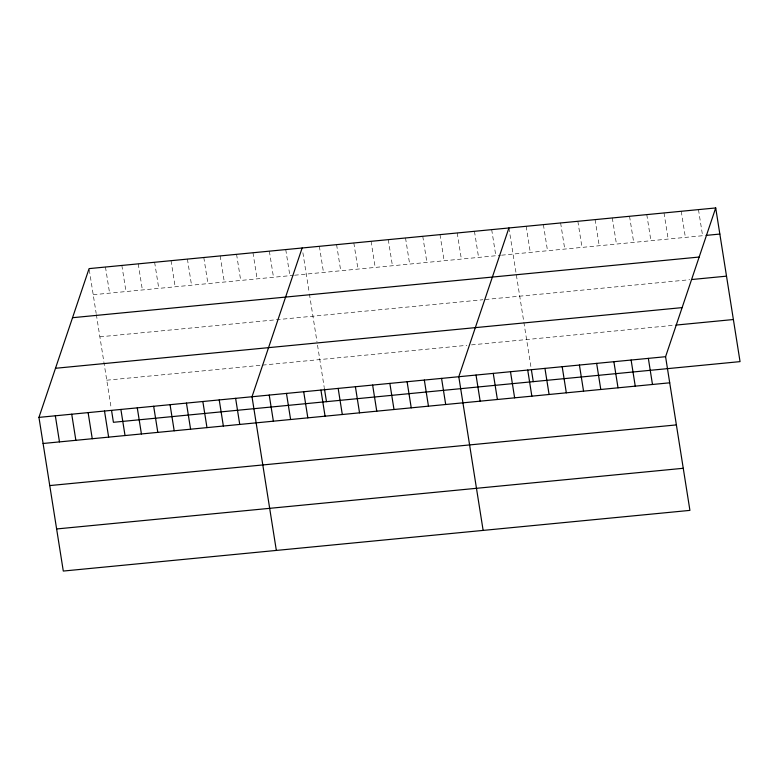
<?xml version="1.0" encoding="UTF-8"?>
<svg xmlns="http://www.w3.org/2000/svg" width="779" height="779" viewBox="0 0 779 779"><rect width="100%" height="100%" fill="white"/><g stroke="black" fill="none" stroke-linecap="round" stroke-linejoin="round"><path stroke-width="0.58" stroke-dasharray="3.9 2.92" d="M93.217 294.725L293.391 275.347M294.559 275.23L500.42 255.298M501.569 255.191L704.907 235.501M99.887 336.83L482.961 299.74M485.259 299.516L689.746 279.71M106.752 380.201L261.277 365.234M262.445 365.127L466.855 345.331M471.451 344.893L673.64 325.31M698.481 209.619L702.609 235.725M681.245 211.284L685.384 237.391M664.01 212.949L668.148 239.065M646.784 214.624L650.913 240.73M629.549 216.289L633.687 242.396M612.313 217.954L616.452 244.07M595.088 219.629L599.217 245.736M577.852 221.294L581.991 247.401M560.617 222.96L564.756 249.076M543.391 224.634L547.52 250.741M526.156 226.299L530.295 252.406M508.921 227.965L531.044 367.61M491.685 229.639L495.824 255.746M474.46 231.305L478.588 257.421M457.224 232.97L461.363 259.086M439.989 234.645L444.127 260.751M422.763 236.31L426.892 262.426M405.528 237.984L409.666 264.091M388.293 239.65L392.431 265.756M371.067 241.315L375.196 267.431M353.832 242.99L357.97 269.096M336.596 244.655L340.735 270.761M319.371 246.32L323.499 272.436M302.885 252.737L309.234 292.807M309.419 293.985L316.985 341.777M317.52 345.116L324.249 387.64M285.747 249.582L289.885 275.688M269.359 251.169L273.497 277.275M252.971 252.747L257.099 278.863M236.582 254.334L240.711 280.45M220.194 255.921L224.323 282.037M203.806 257.508L207.935 283.624M187.418 259.095L191.546 285.211M171.029 260.683L175.158 286.799M154.632 262.27L158.77 288.386M138.243 263.857L142.382 289.973M121.855 265.444L125.994 291.56M105.467 267.031L109.605 293.147M89.273 269.807L96.177 313.44M96.362 314.609L111.202 408.264"/><path stroke-width="1.17" d="M715.706 207.944L665.578 356.704L689.921 510.381L63.294 571.056L38.95 417.378L89.079 268.619L715.706 207.944L740.05 361.622L113.422 422.296L111.572 410.601M302.135 247.995L252.007 396.745L276.341 550.422M508.921 227.965L458.792 376.724L483.136 530.402M706.056 235.394L719.845 234.06M72.535 317.705L699.162 257.041M692.044 279.495L726.515 276.156M55.494 368.282L682.122 307.617M675.938 325.086L733.38 319.526M38.95 417.378L665.578 356.704M43.088 443.485L669.716 382.81M49.749 485.58L676.386 424.906M56.624 528.96L683.251 468.286M648.342 358.369L652.481 384.485M631.117 360.044L635.245 386.15M613.881 361.709L618.02 387.815M596.646 363.374L600.784 389.49M579.42 365.049L583.549 391.155M562.185 366.714L566.323 392.82M544.949 368.379L549.088 394.495M531.414 369.957L533.264 381.652M527.724 370.054L531.853 396.16M510.488 371.719L514.627 397.826M493.253 373.384L497.392 399.5M476.027 375.059L480.156 401.166M441.557 378.39L445.695 404.505M424.331 380.064L428.46 406.171M407.096 381.729L411.234 407.836M389.86 383.395L393.999 409.511M372.635 385.069L376.763 411.176M355.399 386.735L359.538 412.841M338.164 388.4L342.302 414.516M324.434 388.809L326.479 401.672M320.929 390.075L325.067 416.181M303.703 391.74L307.832 417.856M286.468 393.405L290.606 419.521M269.232 395.08L273.371 421.186M235.618 398.332L239.747 424.448M219.23 399.919L223.359 426.025M202.842 401.506L206.971 427.613M186.444 403.094L190.582 429.2M170.056 404.681L174.194 430.787M153.667 406.268L157.806 432.374M137.279 407.855L141.418 433.961M120.891 409.442L125.03 435.549M104.503 411.03L108.641 437.136M88.115 412.617L92.253 438.723M71.726 414.204L75.865 440.31M55.338 415.791L59.477 441.897"/></g></svg>
